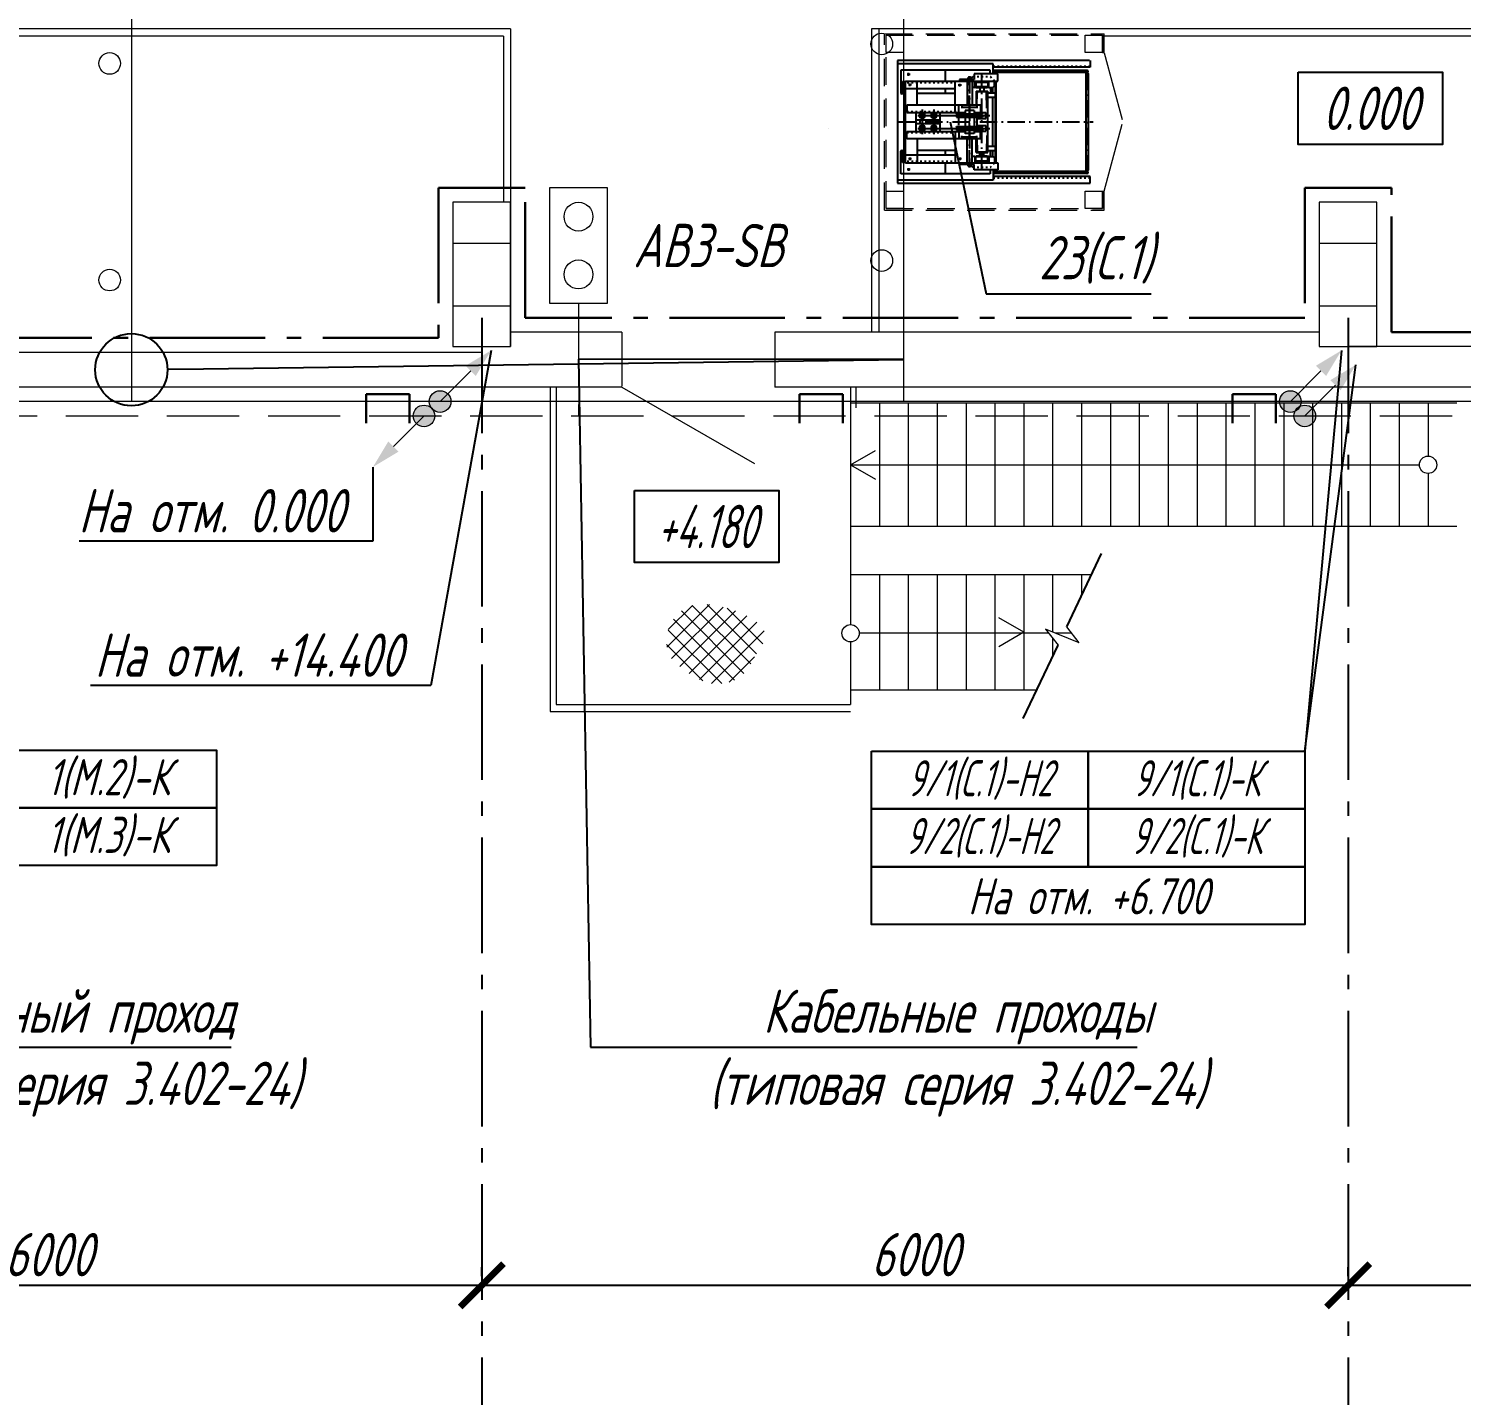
# Model space of a CAD drawing. Header units: millimetres. Extents: x -14296 to 10264, y -13087 to -5602.
# Drawn here: x -2325.8 to -2226.6, y -12882.6 to -12788 of the extents above; entities that cross this region are included whole.
import ezdxf
from ezdxf import colors
from ezdxf.entities.mleader import LeaderData, LeaderLine
from ezdxf.math import Vec2, Vec3

# ---------------------------------------------------------------- set-up
doc = ezdxf.new("R2010")
doc.units = ezdxf.units.MM
for name, pattern in [('ACAD_ISO03W100', [30, 12, -18]), ('ACAD_ISO10W100', [18, 12, -3, 0, -3]), ('gost5', [7, 5, -2, 0]), ('gost6', [12, 8, -1.5, 1, -1.5]), ('HIDDEN', [9.525, 6.35, -3.175])]:
    doc.linetypes.add(name, pattern=pattern)
doc.layers.get('Defpoints').update_dxf_attribs({"color": 33})
for name, color, linetype, lineweight in [('1', 4, 'Continuous', 15), ('Заземление (Сущ)', 6, 'gost6', 25), ('КаБель контрольный (Вновь)', 142, 'gost5', 15), ('КаБель силовой (Вновь)', 1, 'Continuous', 15), ('Линия выноска', 137, 'Continuous', 25), ('Осевая', 4, 'gost6', 25), ('Размерная', 4, 'Continuous', 25), ('Рамка тонкая', 5, 'Continuous', 25), ('Строительный', 251, 'Continuous', 13), ('Текст', 7, 'Continuous', 20), ('Эл. аппараты (Вновь)', 93, 'Continuous', 15)]:
    doc.layers.add(name, color=color, linetype=linetype, lineweight=lineweight)
for name, color, linetype in [('АР', 7, 'Continuous'), ('орудован', 7, 'Continuous'), ('ТХ', 7, 'Continuous')]:
    doc.layers.add(name, color=color, linetype=linetype)
doc.styles.add('gost shx', font='gost.shx', dxfattribs={"oblique": 15})
doc.styles.add('Simplex', font='simplex.shx', dxfattribs={"width": 0.7, "oblique": 15})
doc.linetypes.add('ограждение1', pattern='A,0.25,-0.1,[133,ltypeshp.shx,S=0.1,R=0,X=-0.1,Y=0],-0.1,1', length=1.45)
doc.dimstyles.new('ISO-25', dxfattribs={"dimtxt": 3, "dimasz": 2.5, "dimexe": 1.25, "dimexo": 0.625, "dimtad": 1, "dimtxsty": 'gost shx', "dimcen": 2.5, "dimclrt": 2, "dimadec": 0, "dimazin": 0, "dimtfac": 1, "dimtmove": 0, "dimatfit": 3, "dimfxl": 1, "dimarcsym": 0})

# ---------------------------------------------------------------- blocks, each defined once
blk = doc.blocks.new('A$C32520DA1')
at = {"layer": 'орудован', "lineweight": -2, "ltscale": 0.3}
h = blk.add_hatch(dxfattribs=at)
h.set_pattern_fill('ANSI37', color=4, scale=0.25, angle=270, style=0)
h.set_pattern_definition([(45, (345.161, -3272.3488), (0.561266, -0.561266), []), (315, (345.161, -3272.3488), (-0.561266, -0.561266), [])])
edge = h.paths.add_edge_path()
edge.add_spline(control_points=[(2.523, -0.801), (2.284, -1.283), (1.724, -2.411), (-0.452, -2.976), (-2.137, -1.936), (-3.786, -0.666), (-3.556, 1.528), (-1.962, 2.976), (0.065, 2.734), (1.772, 2.213), (3.786, 0.924), (2.929, -0.247), (2.523, -0.801)], knot_values=[0, 0, 0, 0, 1.566566, 3.673336, 5.745346, 7.383422, 9.561681, 11.30499, 13.330467, 15.16078, 17.108533, 18.858869, 18.858869, 18.858869, 18.858869], degree=3, periodic=0)
blk = doc.blocks.new('A$C20C63205')
at = {"layer": 'ТХ', "color": 3, "ltscale": 0.6}
for p, q in [((-20.826, 8.76), (-20.826, 8.3)), ((-20.826, 8.3), (-14.095, 8.3)), ((-20.772, 8.76), (-7.484, 8.76)), ((-20.614, 8.087), (-14.166, 8.087)), ((-20.614, 7.947), (-14.166, 7.947)), ((-14.095, 7.842), (-14.095, 8.548)), ((-14.095, 8.548), (-7.484, 8.548)), ((-13.895, 7.842), (-13.895, 8.104)), ((-13.895, 8.104), (-7.713, 8.104)), ((-10.804, 7.347), (-10.804, 8.104)), ((-7.713, 8.104), (-7.713, 6.533)), ((-7.484, 8.76), (-7.484, 0.275)), ((-20.684, 7.862), (-20.684, 1.172)), ((-20.543, 1.172), (-20.543, 7.862)), ((-14.429, 7.842), (-12.785, 7.842)), ((-14.429, 7.347), (-14.429, 7.842)), ((-8.031, 7.347), (-14.429, 7.347)), ((-14.288, 7.347), (-14.288, 1.687)), ((-14.236, 7.347), (-14.236, 1.687)), ((-14.182, 7.013), (-14.182, 7.347)), ((-14.077, 6.908), (-14.182, 7.013)), ((-13.797, 6.908), (-13.797, 7.347)), ((-13.709, 7.295), (-13.741, 7.241)), ((-13.741, 7.241), (-13.741, 6.941)), ((-13.741, 7.241), (-12.89, 7.241)), ((-13.709, 7.295), (-12.921, 7.295)), ((-13.527, 7.241), (-13.527, 7.295)), ((-13.103, 7.241), (-13.103, 7.295)), ((-12.921, 7.295), (-12.89, 7.241)), ((-12.89, 7.241), (-12.89, 6.941)), ((-12.833, 6.908), (-12.833, 7.347)), ((-12.785, 7.842), (-12.785, 7.453)), ((-12.785, 7.453), (-11.76, 7.453)), ((-12.576, 7.518), (-12.688, 7.658)), ((-12.643, 7.453), (-12.643, 7.518)), ((-12.643, 7.518), (-12.293, 7.518)), ((-12.643, 7.347), (-12.643, 5.684)), ((-12.576, 7.591), (-12.361, 7.591)), ((-12.576, 7.591), (-12.576, 7.518)), ((-12.361, 7.591), (-12.361, 7.518)), ((-12.293, 7.518), (-12.293, 7.453)), ((-12.293, 7.347), (-12.293, 5.684)), ((-11.902, 7.068), (-11.685, 7.068)), ((-11.793, 6.974), (-11.793, 7.163)), ((-11.76, 7.453), (-11.76, 7.347)), ((-11.463, 5.241), (-11.463, 7.347)), ((-8.827, 5.684), (-8.827, 7.347)), ((-8.443, 7.077), (-8.225, 7.077)), ((-8.359, 7.803), (-8.142, 7.803)), ((-8.353, 7.803), (-8.135, 7.803)), ((-8.334, 6.983), (-8.334, 7.171)), ((-8.244, 7.721), (-8.244, 7.91)), ((-8.244, 7.709), (-8.244, 7.897)), ((-8.031, 1.687), (-8.031, 7.347)), ((-7.819, 7.307), (-8.031, 7.307)), ((-7.836, 6.915), (-7.836, 7.238)), ((-7.819, 6.467), (-7.819, 7.307)), ((-7.751, 7.256), (-7.819, 7.256)), ((-7.751, 6.467), (-7.751, 7.256)), ((-14.236, 6.514), (-13.739, 6.514)), ((-14.236, 6.213), (-13.739, 6.213)), ((-14.077, 6.514), (-14.077, 6.908)), ((-13.797, 6.908), (-14.077, 6.908)), ((-14.077, 2.821), (-14.077, 6.213)), ((-13.914, 6.908), (-13.914, 6.514)), ((-13.797, 6.908), (-13.758, 6.908)), ((-13.758, 6.908), (-13.741, 6.941)), ((-13.709, 6.887), (-13.741, 6.941)), ((-13.741, 6.941), (-12.89, 6.941)), ((-13.739, 2.396), (-13.739, 6.639)), ((-12.911, 6.639), (-13.739, 6.639)), ((-13.709, 6.887), (-12.921, 6.887)), ((-13.672, 5.478), (-13.649, 6.54)), ((-13.649, 6.54), (-13.597, 6.604)), ((-13.597, 6.604), (-13.033, 6.604)), ((-13.458, 6.887), (-13.458, 6.639)), ((-13.173, 6.887), (-13.173, 6.639)), ((-12.982, 6.54), (-13.033, 6.604)), ((-12.963, 5.684), (-12.982, 6.54)), ((-12.921, 6.887), (-12.89, 6.941)), ((-12.911, 6.639), (-12.911, 5.684)), ((-12.873, 6.908), (-12.89, 6.941)), ((-12.833, 6.908), (-12.873, 6.908)), ((-12.833, 6.908), (-12.643, 6.908)), ((-11.463, 6.815), (-7.937, 6.815)), ((-11.463, 6.497), (-8.827, 6.497)), ((-10.804, 6.497), (-10.804, 6.815)), ((-7.819, 6.562), (-8.031, 6.562)), ((-7.937, 6.815), (-7.836, 6.915)), ((-7.751, 6.467), (-7.819, 6.467)), ((-7.713, 6.533), (-7.751, 6.467)), ((-8.883, 4.962), (-13.871, 4.962)), ((-13.672, 5.478), (-13.739, 5.46)), ((-13.596, 4.763), (-13.596, 5.161)), ((-13.068, 5.161), (-13.596, 5.161)), ((-11.567, 5.088), (-13.369, 5.088)), ((-13.369, 5.052), (-13.369, 5.088)), ((-13.271, 5.026), (-13.369, 5.052)), ((-11.665, 5.026), (-13.271, 5.026)), ((-13.271, 5.026), (-13.271, 4.897)), ((-13.228, 5.684), (-8.119, 5.684)), ((-13.228, 5.684), (-13.228, 5.17)), ((-12.786, 5.17), (-13.228, 5.17)), ((-13.068, 5.161), (-13.068, 5.088)), ((-11.878, 5.541), (-13.026, 5.541)), ((-12.965, 5.602), (-12.965, 5.48)), ((-12.786, 5.31), (-12.15, 5.31)), ((-12.786, 5.31), (-12.786, 5.088)), ((-12.15, 5.31), (-12.15, 5.088)), ((-11.727, 5.17), (-12.15, 5.17)), ((-11.937, 5.602), (-11.937, 5.48)), ((-11.727, 5.17), (-11.727, 5.684)), ((-8.119, 5.17), (-11.727, 5.17)), ((-11.665, 5.026), (-11.567, 5.052)), ((-11.665, 5.026), (-11.665, 4.897)), ((-11.567, 5.052), (-11.567, 5.088)), ((-10.399, 5.17), (-10.399, 3.864)), ((-10.158, 4.962), (-10.073, 5.106)), ((-10.073, 4.818), (-10.158, 4.962)), ((-10.073, 5.106), (-9.913, 5.106)), ((-9.993, 5.371), (-9.993, 3.663)), ((-9.913, 5.106), (-9.827, 4.956)), ((-9.358, 4.962), (-9.273, 5.106)), ((-9.273, 4.818), (-9.358, 4.962)), ((-9.273, 5.106), (-9.113, 5.106)), ((-9.193, 5.371), (-9.193, 3.663)), ((-9.113, 5.106), (-9.027, 4.956)), ((-8.775, 3.864), (-8.775, 5.17)), ((-8.119, 5.684), (-8.119, 5.17)), ((-8.883, 4.072), (-13.871, 4.072)), ((-13.068, 4.763), (-13.596, 4.763)), ((-13.068, 4.271), (-13.596, 4.271)), ((-13.596, 4.271), (-13.596, 3.874)), ((-13.271, 4.897), (-13.369, 4.871)), ((-13.369, 4.871), (-13.369, 4.836)), ((-11.567, 4.836), (-13.369, 4.836)), ((-11.567, 4.199), (-13.369, 4.199)), ((-13.369, 4.163), (-13.369, 4.199)), ((-13.271, 4.137), (-13.369, 4.163)), ((-13.271, 4.008), (-13.369, 3.982)), ((-13.369, 3.982), (-13.369, 3.946)), ((-11.665, 4.897), (-13.271, 4.897)), ((-11.665, 4.137), (-13.271, 4.137)), ((-13.271, 4.008), (-13.271, 4.137)), ((-11.665, 4.008), (-13.271, 4.008)), ((-13.068, 4.763), (-13.068, 4.836)), ((-13.068, 4.271), (-13.068, 4.199)), ((-12.963, 4.836), (-12.963, 4.199)), ((-12.786, 4.836), (-12.786, 4.199)), ((-12.15, 4.836), (-12.15, 4.199)), ((-11.727, 4.287), (-11.727, 4.747)), ((-11.665, 4.897), (-11.567, 4.871)), ((-11.665, 4.137), (-11.567, 4.163)), ((-11.665, 4.008), (-11.665, 4.137)), ((-11.665, 4.008), (-11.567, 3.982)), ((-11.567, 4.871), (-11.567, 4.836)), ((-11.567, 4.163), (-11.567, 4.199)), ((-11.567, 3.982), (-11.567, 3.946)), ((-10.399, 4.641), (-8.775, 4.641)), ((-10.399, 4.394), (-8.775, 4.394)), ((-10.158, 4.072), (-10.073, 4.216)), ((-10.073, 3.928), (-10.158, 4.072)), ((-9.913, 4.818), (-10.073, 4.818)), ((-10.073, 4.216), (-9.913, 4.216)), ((-9.827, 4.956), (-9.913, 4.818)), ((-9.913, 4.216), (-9.827, 4.067)), ((-9.827, 4.067), (-9.913, 3.928)), ((-9.358, 4.072), (-9.273, 4.216)), ((-9.273, 3.928), (-9.358, 4.072)), ((-9.113, 4.818), (-9.273, 4.818)), ((-9.273, 4.216), (-9.113, 4.216)), ((-9.027, 4.956), (-9.113, 4.818)), ((-9.113, 4.216), (-9.027, 4.067)), ((-9.027, 4.067), (-9.113, 3.928)), ((-13.672, 3.556), (-13.739, 3.574)), ((-13.672, 3.556), (-13.649, 2.494)), ((-13.068, 3.874), (-13.596, 3.874)), ((-11.567, 3.946), (-13.369, 3.946)), ((-12.786, 3.864), (-13.228, 3.864)), ((-13.228, 3.35), (-13.228, 3.864)), ((-13.228, 3.35), (-8.119, 3.35)), ((-13.068, 3.874), (-13.068, 3.946)), ((-11.861, 3.493), (-13.02, 3.493)), ((-12.963, 3.35), (-12.982, 2.494)), ((-12.965, 3.432), (-12.965, 3.554)), ((-12.911, 2.396), (-12.911, 3.35)), ((-12.786, 3.946), (-12.786, 3.724)), ((-12.786, 3.724), (-12.15, 3.724)), ((-12.643, 1.687), (-12.643, 3.35)), ((-12.293, 1.687), (-12.293, 3.35)), ((-12.15, 3.946), (-12.15, 3.696)), ((-11.727, 3.864), (-12.15, 3.864)), ((-11.937, 3.432), (-11.937, 3.554)), ((-8.119, 3.864), (-11.727, 3.864)), ((-11.727, 3.864), (-11.727, 3.35)), ((-11.463, 3.793), (-11.463, 1.687)), ((-9.913, 3.928), (-10.073, 3.928)), ((-9.113, 3.928), (-9.273, 3.928)), ((-8.827, 3.35), (-8.827, 1.687)), ((-8.119, 3.35), (-8.119, 3.864)), ((-14.236, 2.821), (-13.739, 2.821)), ((-14.236, 2.52), (-13.739, 2.52)), ((-14.077, 2.126), (-14.182, 2.021)), ((-14.182, 2.021), (-14.182, 1.687)), ((-14.077, 2.126), (-14.077, 2.52)), ((-13.797, 2.126), (-14.077, 2.126)), ((-13.914, 2.126), (-13.914, 2.52)), ((-13.797, 2.126), (-13.797, 1.687)), ((-13.797, 2.126), (-13.758, 2.126)), ((-13.758, 2.126), (-13.741, 2.093)), ((-13.709, 2.147), (-13.741, 2.093)), ((-13.741, 1.793), (-13.741, 2.093)), ((-13.741, 2.093), (-12.89, 2.093)), ((-12.911, 2.396), (-13.739, 2.396)), ((-13.709, 2.147), (-12.921, 2.147)), ((-13.649, 2.494), (-13.597, 2.43)), ((-13.597, 2.43), (-13.033, 2.43)), ((-13.458, 2.147), (-13.458, 2.396)), ((-13.173, 2.147), (-13.173, 2.396)), ((-12.982, 2.494), (-13.033, 2.43)), ((-12.921, 2.147), (-12.89, 2.093)), ((-12.873, 2.126), (-12.89, 2.093)), ((-12.89, 1.793), (-12.89, 2.093)), ((-12.833, 2.126), (-12.873, 2.126)), ((-12.833, 2.126), (-12.833, 1.687)), ((-12.833, 2.126), (-12.643, 2.126)), ((-11.793, 2.06), (-11.793, 1.872)), ((-11.463, 2.537), (-8.827, 2.537)), ((-11.463, 2.22), (-7.937, 2.22)), ((-10.804, 2.22), (-10.804, 2.537)), ((-8.334, 2.051), (-8.334, 1.863)), ((-7.819, 2.472), (-8.031, 2.472)), ((-7.937, 2.22), (-7.836, 2.119)), ((-7.836, 2.119), (-7.836, 1.796)), ((-7.751, 2.567), (-7.819, 2.567)), ((-7.819, 2.567), (-7.819, 1.727)), ((-7.713, 2.501), (-7.751, 2.567)), ((-7.751, 2.567), (-7.751, 1.778)), ((-7.713, 0.93), (-7.713, 2.501)), ((-20.614, 1.087), (-14.166, 1.087)), ((-8.031, 1.687), (-14.429, 1.687)), ((-14.429, 1.687), (-14.429, 1.192)), ((-14.429, 1.192), (-12.785, 1.192)), ((-14.095, 1.192), (-14.095, 0.487)), ((-13.895, 1.192), (-13.895, 0.93)), ((-13.709, 1.739), (-13.741, 1.793)), ((-13.741, 1.793), (-12.89, 1.793)), ((-13.709, 1.739), (-12.921, 1.739)), ((-13.527, 1.793), (-13.527, 1.739)), ((-13.103, 1.793), (-13.103, 1.739)), ((-12.921, 1.739), (-12.89, 1.793)), ((-12.785, 1.192), (-12.785, 1.581)), ((-12.785, 1.581), (-11.76, 1.581)), ((-12.576, 1.516), (-12.688, 1.376)), ((-12.643, 1.581), (-12.643, 1.516)), ((-12.643, 1.516), (-12.293, 1.516)), ((-12.576, 1.443), (-12.576, 1.516)), ((-12.576, 1.443), (-12.361, 1.443)), ((-12.361, 1.443), (-12.361, 1.516)), ((-12.293, 1.516), (-12.293, 1.581)), ((-11.902, 1.966), (-11.685, 1.966)), ((-11.76, 1.581), (-11.76, 1.687)), ((-10.804, 0.93), (-10.804, 1.687)), ((-8.443, 1.957), (-8.225, 1.957)), ((-8.353, 1.231), (-8.135, 1.231)), ((-8.244, 1.325), (-8.244, 1.137)), ((-7.819, 1.727), (-8.031, 1.727)), ((-7.751, 1.778), (-7.819, 1.778)), ((-20.826, 0.275), (-20.826, 0.734)), ((-20.826, 0.734), (-14.095, 0.734)), ((-7.484, 0.275), (-20.826, 0.275)), ((-20.614, 0.947), (-14.166, 0.947)), ((-14.095, 0.487), (-7.484, 0.487)), ((-13.895, 0.93), (-7.713, 0.93))]:
    blk.add_line(p, q, dxfattribs=at)
at = {"layer": 'ТХ', "color": 3, "linetype": 'ACAD_ISO03W100', "ltscale": 0.01}
for p, q in [((-14.095, 8.388), (-20.826, 8.388)), ((-13.904, 7.658), (-14.215, 7.347)), ((-12.688, 7.658), (-13.904, 7.658)), ((-7.836, 7.238), (-11.463, 7.238)), ((-8.119, 5.241), (-11.727, 5.241)), ((-8.119, 3.793), (-11.727, 3.793)), ((-13.904, 1.376), (-14.215, 1.687)), ((-12.688, 1.376), (-13.904, 1.376)), ((-7.836, 1.796), (-11.463, 1.796)), ((-14.095, 0.646), (-20.826, 0.646))]:
    blk.add_line(p, q, dxfattribs=at)
at = {"layer": 'ТХ', "color": 3, "linetype": 'ACAD_ISO10W100', "ltscale": 0.1}
for p, q in [((-20.614, 1.017), (-20.614, 8.017)), ((-20.614, 8.017), (-14.166, 8.017)), ((-13.315, 1.146), (-13.315, 7.888)), ((-12.468, 1.358), (-12.468, 7.676)), ((-12.468, 7.676), (-12.468, 1.358)), ((-7.484, 4.517), (-21.014, 4.517)), ((-20.614, 1.017), (-14.166, 1.017))]:
    blk.add_line(p, q, dxfattribs=at)
at = {"layer": 'ТХ', "color": 3, "ltscale": 0.6}
for centre, radius in [((-20.614, 8.017), 0.0701), ((-14.165, 8.017), 0.0701), ((-20.614, 7.862), 0.0701), ((-13.315, 4.962), 0.0439), ((-9.993, 4.962), 0.201), ((-9.993, 4.962), 0.0936), ((-9.193, 4.962), 0.201), ((-9.193, 4.962), 0.0936), ((-13.315, 4.072), 0.0439), ((-9.993, 4.072), 0.201), ((-9.993, 4.072), 0.0936), ((-9.193, 4.072), 0.201), ((-9.193, 4.072), 0.0936), ((-20.614, 1.172), 0.0701), ((-20.614, 1.017), 0.0701), ((-14.165, 1.017), 0.0701)]:
    blk.add_circle(centre, radius, dxfattribs=at)
blk = doc.blocks.new('A$C33DA0663')
at = {"color": 5}
for p, q in [((-4.538, 1.448), (-2.77, 3.216)), ((-2.77, 3.216), (-4.119, 2.855)), ((-4.538, 1.448), (-3.19, 1.809))]:
    blk.add_line(p, q, dxfattribs=at)
at = {"layer": 'АР', "color": 5}
for p, q in [((-7.854, 7.057), (-4.119, 2.855)), ((-3.19, 1.809), (0.546, -2.393))]:
    blk.add_line(p, q, dxfattribs=at)
blk = doc.blocks.new('_ArchTick')
at = {"color": 0, "const_width": 0.15}
blk.add_lwpolyline([(-0.5, -0.5), (0.5, 0.5)], dxfattribs=at)
blk = doc.blocks.new('*D892')
at = {"layer": 'Defpoints', "color": 0, "lineweight": 15, "transparency": 16777216}
for p in [(-2354.457, -12874.974), (-2294.457, -12874.974), (-2294.457, -12874.974)]:
    blk.add_point(p, dxfattribs=at)
at = {"layer": 'Размерная', "color": 0, "lineweight": -2, "transparency": 16777216}
for p, q in [((-2354.457, -12874.349), (-2354.457, -12873.724)), ((-2294.457, -12874.349), (-2294.457, -12873.724)), ((-2354.457, -12874.974), (-2294.457, -12874.974))]:
    blk.add_line(p, q, dxfattribs=at)
at = {"layer": 'Размерная', "color": 0, "lineweight": -2, "transparency": 16777216, "xscale": 3, "yscale": 3, "zscale": 3, "rotation": 180}
blk.add_blockref('_ArchTick', (-2354.457, -12874.974), dxfattribs=at)
at = {"layer": 'Размерная', "color": 0, "lineweight": -2, "transparency": 16777216, "xscale": 3, "yscale": 3, "zscale": 3}
blk.add_blockref('_ArchTick', (-2294.457, -12874.974), dxfattribs=at)
at = {"layer": 'Размерная', "color": 2, "transparency": 16777216, "insert": (-2324.457, -12872.849), "char_height": 3, "attachment_point": 5, "style": 'Simplex'}
blk.add_mtext('6000', dxfattribs=at)
blk = doc.blocks.new('*D893')
at = {"layer": 'Defpoints', "color": 0, "lineweight": 15, "transparency": 16777216}
for p in [(-2294.457, -12874.974), (-2234.457, -12874.974), (-2234.457, -12874.974)]:
    blk.add_point(p, dxfattribs=at)
at = {"layer": 'Размерная', "color": 0, "lineweight": -2, "transparency": 16777216}
for p, q in [((-2294.457, -12874.349), (-2294.457, -12873.724)), ((-2234.457, -12874.349), (-2234.457, -12873.724)), ((-2294.457, -12874.974), (-2234.457, -12874.974))]:
    blk.add_line(p, q, dxfattribs=at)
at = {"layer": 'Размерная', "color": 0, "lineweight": -2, "transparency": 16777216, "xscale": 3, "yscale": 3, "zscale": 3, "rotation": 180}
blk.add_blockref('_ArchTick', (-2294.457, -12874.974), dxfattribs=at)
at = {"layer": 'Размерная', "color": 0, "lineweight": -2, "transparency": 16777216, "xscale": 3, "yscale": 3, "zscale": 3}
blk.add_blockref('_ArchTick', (-2234.457, -12874.974), dxfattribs=at)
at = {"layer": 'Размерная', "color": 2, "transparency": 16777216, "insert": (-2264.457, -12872.849), "char_height": 3, "attachment_point": 5, "style": 'Simplex'}
blk.add_mtext('6000', dxfattribs=at)
blk = doc.blocks.new('*D894')
at = {"layer": 'Defpoints', "color": 0, "lineweight": 15, "transparency": 16777216}
for p in [(-2234.457, -12874.974), (-2174.457, -12874.974), (-2174.457, -12874.974)]:
    blk.add_point(p, dxfattribs=at)
at = {"layer": 'Размерная', "color": 0, "lineweight": -2, "transparency": 16777216}
for p, q in [((-2234.457, -12874.349), (-2234.457, -12873.724)), ((-2174.457, -12874.349), (-2174.457, -12873.724)), ((-2234.457, -12874.974), (-2174.457, -12874.974))]:
    blk.add_line(p, q, dxfattribs=at)
at = {"layer": 'Размерная', "color": 0, "lineweight": -2, "transparency": 16777216, "xscale": 3, "yscale": 3, "zscale": 3, "rotation": 180}
blk.add_blockref('_ArchTick', (-2234.457, -12874.974), dxfattribs=at)
at = {"layer": 'Размерная', "color": 0, "lineweight": -2, "transparency": 16777216, "xscale": 3, "yscale": 3, "zscale": 3}
blk.add_blockref('_ArchTick', (-2174.457, -12874.974), dxfattribs=at)
at = {"layer": 'Размерная', "color": 2, "transparency": 16777216, "insert": (-2204.457, -12872.849), "char_height": 3, "attachment_point": 5, "style": 'Simplex'}
blk.add_mtext('6000', dxfattribs=at)
blk = doc.blocks.new('_None')
blk = doc.blocks.new('A$C2C4D244A')
at = {"layer": 'Эл. аппараты (Вновь)'}
for p, q in [((4, 8), (0, 8)), ((0, 8), (0, 0)), ((4, 0), (4, 8)), ((0, 0), (4, 0))]:
    blk.add_line(p, q, dxfattribs=at)
for centre in [(2, 6), (2, 2)]:
    blk.add_circle(centre, 1, dxfattribs=at)
blk = doc.blocks.new('_DotBlank')
at = {"color": 0, "linetype": 'ByBlock', "lineweight": -2}
blk.add_line((-0.5, 0), (-1, 0), dxfattribs=at)
blk.add_circle((0, 0), 0.5, dxfattribs=at)

msp = doc.modelspace()

# ---------------------------------------------------------------- hatches: boundary and pattern name
at = {"layer": 'КаБель контрольный (Вновь)', "linetype": 'ByBlock'}
for points in [[(-2299.20744, -12814.77393, 1), (-2297.70744, -12814.77393, 1)], [(-2238.20744, -12814.77393, 1), (-2236.70744, -12814.77393, 1)]]:
    msp.add_hatch(color=256, dxfattribs=at).paths.add_polyline_path(points)
at = {"layer": 'КаБель силовой (Вновь)'}
for points in [[(-2298.09482, -12813.77393, 1), (-2296.59482, -12813.77393, 1)], [(-2239.20744, -12813.77393, 1), (-2237.70744, -12813.77393, 1)]]:
    msp.add_hatch(color=256, dxfattribs=at).paths.add_polyline_path(points)

# ---------------------------------------------------------------- linework, layer by layer
at = {"layer": 'Заземление (Сущ)', "lineweight": 30}
for p, q in [((-2291.45744, -12798.97393), (-2297.45744, -12798.97393)), ((-2297.45744, -12798.97393), (-2297.45744, -12809.37393)), ((-2291.45744, -12807.97393), (-2291.45744, -12798.97393)), ((-2231.45744, -12798.97393), (-2237.45744, -12798.97393)), ((-2237.45744, -12798.97393), (-2237.45744, -12807.97393)), ((-2231.45744, -12808.97393), (-2231.45744, -12798.97393)), ((-2237.45744, -12807.97393), (-2291.45744, -12807.97393)), ((-2297.45744, -12809.37393), (-2351.45744, -12809.37393)), ((-2177.45744, -12808.97393), (-2231.45744, -12808.97393))]:
    msp.add_line(p, q, dxfattribs=at)
at = {"layer": 'КаБель контрольный (Вновь)'}
for p, q in [((-2287.75744, -12806.97393), (-2287.75744, -12814.77393)), ((-2603.25744, -12814.77393), (-1985.65744, -12814.77393))]:
    msp.add_line(p, q, dxfattribs=at)
at = {"layer": 'КаБель контрольный (Вновь)', "linetype": 'ByBlock'}
for p, q in [((-2235.33612, -12812.65261), (-2237.45744, -12814.77393)), ((-2300.57876, -12816.89525), (-2298.45744, -12814.77393))]:
    msp.add_line(p, q, dxfattribs=at)
for centre in [(-2298.45744, -12814.77393), (-2237.45744, -12814.77393)]:
    msp.add_circle(centre, 0.75, dxfattribs=at)
for points in [[(-2235.68967, -12812.29906), (-2234.98256, -12813.00617), (-2233.9219, -12811.2384)], [(-2300.2252, -12817.24881), (-2300.93231, -12816.5417), (-2301.99297, -12818.30947)]]:
    msp.add_solid(points, dxfattribs=at)
at = {"layer": 'КаБель силовой (Вновь)'}
for p, q in [((-2265.25744, -12764.57406), (-2265.25744, -12813.77393)), ((-2318.72722, -12766.951), (-2318.72722, -12813.77393)), ((-2295.2235, -12811.65261), (-2297.34482, -12813.77393)), ((-2236.33612, -12811.65261), (-2238.45744, -12813.77393)), ((-1986.65744, -12813.77393), (-2602.25744, -12813.77393))]:
    msp.add_line(p, q, dxfattribs=at)
for centre in [(-2266.75744, -12789.01526), (-2320.22722, -12790.36247), (-2266.75744, -12804.01526), (-2320.22722, -12805.36247), (-2297.34482, -12813.77393), (-2238.45744, -12813.77393)]:
    msp.add_circle(centre, 0.75, dxfattribs=at)
for points in [[(-2295.57705, -12811.29906), (-2294.86995, -12812.00617), (-2293.80929, -12810.2384)], [(-2236.68967, -12811.29906), (-2235.98256, -12812.00617), (-2234.9219, -12810.2384)]]:
    msp.add_solid(points, dxfattribs=at)
at = {"layer": 'Линия выноска', "linetype": 'ByBlock', "lineweight": -2}
msp.add_line((-2270.44273, -12794.85358), (-2270.44273, -12794.85358), dxfattribs=at)
at = {"layer": 'Линия выноска'}
for p, q in [((-2234.9219, -12810.2384), (-2237.45744, -12837.98509)), ((-2237.45744, -12837.98509), (-2233.9219, -12811.2384))]:
    msp.add_line(p, q, dxfattribs=at)
at = {"layer": 'Осевая'}
for p, q in [((-2294.45744, -12807.97393), (-2294.45744, -12892.97393)), ((-2234.45744, -12807.97393), (-2234.45744, -12892.97393))]:
    msp.add_line(p, q, dxfattribs=at)
at = {"layer": 'Рамка тонкая', "lineweight": 30}
for p, q in [((-2299.45744, -12813.27393), (-2302.45744, -12813.27393)), ((-2302.45744, -12813.27393), (-2302.45744, -12815.27393)), ((-2299.45744, -12815.27393), (-2299.45744, -12813.27393)), ((-2269.45744, -12813.27393), (-2272.45744, -12813.27393)), ((-2272.45744, -12813.27393), (-2272.45744, -12815.27393)), ((-2269.45744, -12815.27393), (-2269.45744, -12813.27393)), ((-2239.45744, -12813.27393), (-2242.45744, -12813.27393)), ((-2242.45744, -12813.27393), (-2242.45744, -12815.27393)), ((-2239.45744, -12815.27393), (-2239.45744, -12813.27393))]:
    msp.add_line(p, q, dxfattribs=at)
at = {"layer": 'Рамка тонкая'}
for points in [[(-2237.91699, -12790.97184), (-2227.91699, -12790.97184), (-2227.91699, -12795.97184), (-2237.91699, -12795.97184)], [(-2283.87881, -12819.93095), (-2273.87881, -12819.93095), (-2273.87881, -12824.93095), (-2283.87881, -12824.93095)], [(-2327.82377, -12837.9088), (-2312.82377, -12837.9088), (-2312.82377, -12841.9088), (-2327.82377, -12841.9088)], [(-2267.45744, -12837.98509), (-2252.45744, -12837.98509), (-2252.45744, -12841.98509), (-2267.45744, -12841.98509)], [(-2252.45744, -12837.98509), (-2237.45744, -12837.98509), (-2237.45744, -12841.98509), (-2252.45744, -12841.98509)], [(-2327.82377, -12841.9088), (-2312.82377, -12841.9088), (-2312.82377, -12845.9088), (-2327.82377, -12845.9088)], [(-2267.45744, -12841.98509), (-2252.45744, -12841.98509), (-2252.45744, -12845.98509), (-2267.45744, -12845.98509)], [(-2252.45744, -12841.98509), (-2237.45744, -12841.98509), (-2237.45744, -12845.98509), (-2252.45744, -12845.98509)], [(-2267.45744, -12845.98509), (-2237.45744, -12845.98509), (-2237.45744, -12849.98509), (-2267.45744, -12849.98509)]]:
    msp.add_lwpolyline(points, close=True, dxfattribs=at)
at = {"layer": 'Строительный', "ltscale": 0.3}
for p, q in [((-2292.45744, -12787.97393), (-2416.45744, -12787.97393)), ((-2292.45744, -12787.97393), (-2292.45744, -12809.97393)), ((-2267.45744, -12787.97393), (-2267.45744, -12808.97393)), ((-2172.45744, -12787.97393), (-2267.45744, -12787.97393)), ((-2289.3146, -12812.77393), (-2289.3146, -12834.75063)), ((-2268.91886, -12812.77393), (-2268.91886, -12829.22161)), ((-2266.91886, -12813.8862), (-2266.91886, -12822.43204)), ((-2264.91886, -12813.8862), (-2264.91886, -12822.43204)), ((-2262.91886, -12813.8862), (-2262.91886, -12822.43204)), ((-2260.91886, -12813.8862), (-2260.91886, -12822.43204)), ((-2258.91886, -12813.8862), (-2258.91886, -12822.43204)), ((-2256.91886, -12813.8862), (-2256.91886, -12822.43204)), ((-2254.91886, -12813.8862), (-2254.91886, -12822.43204)), ((-2252.91886, -12813.8862), (-2252.91886, -12822.43204)), ((-2250.91886, -12813.8862), (-2250.91886, -12822.43204)), ((-2248.91886, -12813.8862), (-2248.91886, -12822.43204)), ((-2246.91886, -12813.8862), (-2246.91886, -12822.43204)), ((-2244.91886, -12813.8862), (-2244.91886, -12822.43204)), ((-2242.91886, -12813.8862), (-2242.91886, -12822.43204)), ((-2240.91886, -12813.8862), (-2240.91886, -12822.43204)), ((-2238.91886, -12813.8862), (-2238.91886, -12822.43204)), ((-2236.91886, -12813.8862), (-2236.91886, -12822.43204)), ((-2234.91886, -12813.8862), (-2234.91886, -12822.43204)), ((-2232.91886, -12813.8862), (-2232.91886, -12822.43204)), ((-2230.91886, -12813.8862), (-2230.91886, -12822.43204)), ((-2228.91886, -12813.8862), (-2228.91886, -12817.55831)), ((-2228.91886, -12818.75831), (-2228.91886, -12822.43204)), ((-2268.91886, -12825.75063), (-2252.22535, -12825.75063)), ((-2266.91886, -12825.75063), (-2266.91886, -12833.75063)), ((-2264.91886, -12825.75063), (-2264.91886, -12833.75063)), ((-2262.91886, -12825.75063), (-2262.91886, -12833.75063)), ((-2260.91886, -12825.75063), (-2260.91886, -12833.75063)), ((-2258.91886, -12825.75063), (-2258.91886, -12833.75063)), ((-2256.91886, -12825.75063), (-2256.91886, -12833.75063)), ((-2254.91886, -12825.75063), (-2254.91886, -12829.74457)), ((-2252.91886, -12825.75063), (-2252.91886, -12827.21428)), ((-2268.91886, -12830.42161), (-2268.91886, -12834.75063)), ((-2254.91886, -12830.17065), (-2254.91886, -12831.43529)), ((-2268.91886, -12833.75063), (-2256.01591, -12833.75063)), ((-2289.3146, -12834.75063), (-2268.91886, -12834.75063))]:
    msp.add_line(p, q, dxfattribs=at)
at = {"layer": 'Строительный', "linetype": 'ограждение1', "ltscale": 3}
for p, q in [((-2266.95744, -12787.97393), (-2266.95744, -12808.97393)), ((-2292.95744, -12788.47393), (-2416.45744, -12788.47393)), ((-2292.95744, -12788.47393), (-2292.95744, -12799.97393)), ((-2172.45744, -12788.47393), (-2251.35744, -12788.47393)), ((-2289.7146, -12812.77393), (-2289.7146, -12835.25063)), ((-2289.7146, -12835.25063), (-2268.91886, -12835.25063))]:
    msp.add_line(p, q, dxfattribs=at)
at = {"layer": 'Строительный', "linetype": 'HIDDEN', "ltscale": 0.3}
for p, q in [((-2266.55744, -12788.31526), (-2251.35744, -12788.31526)), ((-2266.55744, -12800.51526), (-2266.55744, -12788.31526)), ((-2266.45744, -12788.41526), (-2251.45744, -12788.41526)), ((-2266.45744, -12800.41526), (-2266.45744, -12788.41526)), ((-2251.45744, -12789.61526), (-2251.45744, -12788.41526)), ((-2251.35744, -12789.61526), (-2251.35744, -12788.31526)), ((-2251.45744, -12800.41526), (-2251.45744, -12799.21526)), ((-2251.35744, -12800.51526), (-2251.35744, -12799.21526)), ((-2266.55744, -12800.51526), (-2251.35744, -12800.51526)), ((-2266.45744, -12800.41526), (-2251.45744, -12800.41526))]:
    msp.add_line(p, q, dxfattribs=at)
at = {"layer": 'Строительный'}
for p, q in [((-2266.45744, -12788.41526), (-2265.25744, -12788.41526)), ((-2266.45744, -12789.61526), (-2266.45744, -12788.41526)), ((-2265.25744, -12788.41526), (-2265.25744, -12789.61526)), ((-2252.65744, -12788.41526), (-2251.45744, -12788.41526)), ((-2252.65744, -12789.61526), (-2252.65744, -12788.41526)), ((-2251.45744, -12788.41526), (-2251.45744, -12789.61526)), ((-2265.25744, -12789.61526), (-2266.45744, -12789.61526)), ((-2251.45744, -12789.61526), (-2252.65744, -12789.61526)), ((-2251.45744, -12789.61526), (-2251.35744, -12789.61526)), ((-2251.35692, -12789.61918), (-2250.11459, -12794.25563)), ((-2251.35692, -12799.21134), (-2250.11459, -12794.5749)), ((-2266.45744, -12799.21526), (-2265.25744, -12799.21526)), ((-2266.45744, -12800.41526), (-2266.45744, -12799.21526)), ((-2265.25744, -12799.21526), (-2265.25744, -12800.41526)), ((-2252.65744, -12799.21526), (-2251.45744, -12799.21526)), ((-2252.65744, -12800.41526), (-2252.65744, -12799.21526)), ((-2251.45744, -12799.21526), (-2251.45744, -12800.41526)), ((-2251.45744, -12799.21526), (-2251.35744, -12799.21526)), ((-2265.25744, -12800.41526), (-2266.45744, -12800.41526)), ((-2251.45744, -12800.41526), (-2252.65744, -12800.41526)), ((-2284.75744, -12812.77393), (-2275.57757, -12818.07393)), ((-2268.51886, -12814.20835), (-2268.51886, -12812.77393)), ((-2226.91886, -12813.8862), (-2268.91886, -12813.8862)), ((-2268.91886, -12818.15831), (-2267.18681, -12817.15831)), ((-2268.91886, -12818.15831), (-2229.51886, -12818.15831)), ((-2268.91886, -12818.15831), (-2267.18681, -12819.15831)), ((-2226.91886, -12822.43204), (-2268.91886, -12822.43204)), ((-2256.91886, -12829.75063), (-2258.65091, -12828.75063)), ((-2256.91886, -12829.75063), (-2258.65091, -12830.75063))]:
    msp.add_line(p, q, dxfattribs=at)
at = {"layer": 'Строительный', "ltscale": 100}
for p, q in [((-2292.45744, -12799.97393), (-2296.45744, -12799.97393)), ((-2296.45744, -12799.97393), (-2296.45744, -12809.97393)), ((-2292.45744, -12809.97393), (-2292.45744, -12799.97393)), ((-2232.45744, -12799.97393), (-2236.45744, -12799.97393)), ((-2236.45744, -12799.97393), (-2236.45744, -12809.97393)), ((-2232.45744, -12809.97393), (-2232.45744, -12799.97393)), ((-2296.45744, -12802.79976), (-2292.45744, -12802.79976)), ((-2236.45744, -12802.79976), (-2232.45744, -12802.79976)), ((-2296.45744, -12807.1481), (-2292.45744, -12807.1481)), ((-2236.45744, -12807.1481), (-2232.45744, -12807.1481)), ((-2284.75744, -12808.97393), (-2292.45744, -12808.97393)), ((-2284.75744, -12808.97393), (-2284.75744, -12812.72017)), ((-2236.45744, -12808.97393), (-2274.15744, -12808.97393)), ((-2274.15744, -12808.97393), (-2274.15744, -12812.77393)), ((-2294.45744, -12810.37393), (-2414.45744, -12810.37393)), ((-2296.45744, -12809.97393), (-2292.45744, -12809.97393)), ((-2236.45744, -12809.97393), (-2232.45744, -12809.97393)), ((-2232.45744, -12809.97393), (-2234.45744, -12809.97393)), ((-2160.65744, -12809.97393), (-2232.45744, -12809.97393)), ((-2284.75744, -12812.77393), (-2454.2112, -12812.77393)), ((-2160.65744, -12812.77393), (-2274.15744, -12812.77393)), ((-2255.19169, -12829.82161), (-2268.31886, -12829.82161)), ((-2253.60512, -12829.82161), (-2254.72804, -12829.82161))]:
    msp.add_line(p, q, dxfattribs=at)
at = {"layer": 'Строительный'}
for centre in [(-2228.91886, -12818.15831), (-2268.91886, -12829.82161)]:
    msp.add_circle(centre, 0.6, dxfattribs=at)

# ---------------------------------------------------------------- block references
at = {"layer": '1', "color": 3, "xscale": -1}
msp.add_blockref('A$C20C63205', (-2273.13873, -12798.93234), dxfattribs=at)
at = {"layer": 'Строительный', "rotation": 113.0139272783132}
msp.add_blockref('A$C33DA0663', (-2253.52856, -12825.74097), dxfattribs=at)
at = {"layer": 'Строительный'}
msp.add_blockref('A$C32520DA1', (-2278.08216, -12830.62295), dxfattribs=at)
at = {"layer": 'Эл. аппараты (Вновь)'}
msp.add_blockref('A$C2C4D244A', (-2289.75742, -12806.97394), dxfattribs=at)

# ---------------------------------------------------------------- texts
at = {"layer": 'Текст', "attachment_point": 5, "style": 'Simplex'}
for s, insert, char_height, width in [('{\\W0.7;0.000}', (-2232.91699, -12793.47184), 3, 10), ('{\\W0.6;+4.180}', (-2278.87881, -12822.43095), 3, 10), ('{\\W0.7;1(М.2)-К}', (-2320.32377, -12839.9088), 2.5, 15), ('{\\W0.6;9/1(С.1)-Н2}', (-2259.95744, -12839.98509), 2.5, 15), ('{\\W0.6;9/1(С.1)-К}', (-2244.95744, -12839.98509), 2.5, 15), ('{\\W0.7;1(М.3)-К}', (-2320.32377, -12843.9088), 2.5, 15), ('{\\W0.6;9/2(С.1)-Н2}', (-2259.95744, -12843.98509), 2.5, 15), ('{\\W0.6;9/2(С.1)-К}', (-2244.95744, -12843.98509), 2.5, 15), ('На отм. +6.700', (-2252.45744, -12848.03394), 2.5, 30)]:
    msp.add_mtext(s, dxfattribs=dict(at, insert=insert, char_height=char_height, width=width))
at = {"layer": 'Текст', "lineweight": 20, "insert": (-2278.75744, -12802.97393), "char_height": 3, "width": 34.4372976, "attachment_point": 5, "style": 'Simplex'}
msp.add_mtext('АВ3-SB', dxfattribs=at)

# ---------------------------------------------------------------- dimensions: what is measured, and where the dimension line sits
at = {"layer": 'Размерная'}
for base, p1, p2, picture, middle in [((-2294.45744, -12874.97393), (-2354.45744, -12874.97393), (-2294.45744, -12874.97393), '*D892', (-2324.45744, -12872.84893)), ((-2234.45744, -12874.97393), (-2294.45744, -12874.97393), (-2234.45744, -12874.97393), '*D893', (-2264.45744, -12872.84893)), ((-2174.45744, -12874.97393), (-2234.45744, -12874.97393), (-2174.45744, -12874.97393), '*D894', (-2204.45744, -12872.84893))]:
    dim = msp.add_linear_dim(base=base, p1=p1, p2=p2, dimstyle='ISO-25', override={"dimtxt": 3, "dimasz": 3, "dimlfac": 100, "dimrnd": 500, "dimtxsty": 'Simplex', "dimblk1": 'ArchTick', "dimblk2": 'ArchTick', "dimsah": 1}, dxfattribs=at)
    dim.commit()
    dim.dimension.update_dxf_attribs({"geometry": picture, "text_midpoint": middle})

# ---------------------------------------------------------------- leaders
at = {"layer": 'Линия выноска'}
ml = msp.add_multileader_mtext('Standard', dxfattribs=at)
ml.set_content('{\\W0.7;23(С.1)}', color=2, style='Simplex')
ml.set_leader_properties()
ml.set_arrow_properties(name='NONE')
ml.build(insert=Vec2(0, 0))
ml.multileader.update_dxf_attribs({"text_left_attachment_type": 6, "text_right_attachment_type": 6, "dogleg_length": 0})
ctx = ml.context
ctx.base_point, ctx.char_height, ctx.plane_origin = Vec3(-2259.52881, -12806.31502), 3, Vec3(-2186.51694, -12830.11822)
ctx.left_attachment, ctx.right_attachment, ctx.text_align_type = 6, 6, 1
notes = []
notes.append((ctx, [(1, (1, 1, 0), (-2259.52881, -12806.31502), (1, 0), 0, [(1, [(-2262.02589, -12794.41526)], 0, [])])]))
ctx.mtext.insert, ctx.mtext.alignment, ctx.mtext.flow_direction = Vec3(-2251.92259, -12802.31502), 2, 5
ml = msp.add_multileader_mtext('Standard', dxfattribs=at)
ml.set_content('Кабельный проход\\P(типовая серия 3.402-24)', color=2, style='Simplex')
ml.set_leader_properties()
ml.set_arrow_properties(name='DOTBLANK')
ml.build(insert=Vec2(0, 0))
ml.multileader.update_dxf_attribs({"text_left_attachment_type": 6, "text_right_attachment_type": 6, "dogleg_length": 1, "arrow_head_size": 5})
ctx = ml.context
ctx.base_point, ctx.char_height, ctx.arrow_head_size, ctx.plane_origin = Vec3(-2348.64499, -12858.48482), 3, 5, Vec3(-2397.39021, -12674.61308)
ctx.left_attachment, ctx.right_attachment, ctx.text_align_type = 6, 6, 1
notes.append((ctx, [(1, (1, 1, 0), (-2349.64499, -12858.48482), (1, 0), 1, [(2, [(-2360.45744, -12811.57393)], 0, [])])]))
ctx.mtext.insert, ctx.mtext.alignment, ctx.mtext.flow_direction = Vec3(-2324.22704, -12854.48482), 2, 5
ml = msp.add_multileader_mtext('Standard', dxfattribs=at)
ml.set_content('Кабельные проходы\\P(типовая серия 3.402-24)', color=2, style='Simplex')
ml.set_leader_properties()
ml.set_arrow_properties(name='DOTBLANK')
ml.build(insert=Vec2(0, 0))
ml.multileader.update_dxf_attribs({"text_left_attachment_type": 6, "text_right_attachment_type": 6, "dogleg_length": 1, "arrow_head_size": 5})
ctx = ml.context
ctx.base_point, ctx.char_height, ctx.arrow_head_size, ctx.plane_origin = Vec3(-2285.91786, -12858.48482), 3, 5, Vec3(-2334.66307, -12674.61308)
ctx.left_attachment, ctx.right_attachment, ctx.text_align_type = 6, 6, 1
notes.append((ctx, [(1, (1, 1, 0), (-2286.91786, -12858.48482), (1, 0), 1, [(2, [(-2318.72722, -12811.57393), (-2265.25744, -12810.87393), (-2287.75744, -12810.84705)], 0, [])])]))
ctx.mtext.insert, ctx.mtext.alignment, ctx.mtext.flow_direction = Vec3(-2261.49991, -12854.48482), 2, 5
ml = msp.add_multileader_mtext('Standard', dxfattribs=at)
ml.set_content('На отм. +14.400', color=2, style='Simplex')
ml.set_leader_properties()
ml.set_arrow_properties(name='NONE')
ml.build(insert=Vec2(0, 0))
ml.multileader.update_dxf_attribs({"text_left_attachment_type": 6, "text_right_attachment_type": 6, "dogleg_length": 0})
ctx = ml.context
ctx.base_point, ctx.char_height, ctx.plane_origin = Vec3(-2330.5437, -12833.43599), 3, Vec3(-2273.95773, -12785.93299)
ctx.left_attachment, ctx.right_attachment, ctx.text_align_type = 6, 6, 2
notes.append((ctx, [(0, (1, 1, 0), (-2297.99297, -12833.43599), (-1, 0), 0, [(0, [(-2293.80929, -12810.2384)], 0, [])])]))
ctx.mtext.insert, ctx.mtext.alignment, ctx.mtext.flow_direction = Vec3(-2299.99297, -12829.83599), 3, 5
ml = msp.add_multileader_mtext('Standard', dxfattribs=at)
ml.set_content('{\\W0.7;На отм. 0.000}', color=2, style='Simplex')
ml.set_leader_properties()
ml.set_arrow_properties(name='NONE')
ml.build(insert=Vec2(0, 0))
ml.multileader.update_dxf_attribs({"text_left_attachment_type": 6, "text_right_attachment_type": 6, "dogleg_length": 0})
ctx = ml.context
ctx.base_point, ctx.char_height, ctx.plane_origin = Vec3(-2330.3437, -12823.43599), 3, Vec3(-2273.95773, -12775.93299)
ctx.left_attachment, ctx.right_attachment, ctx.text_align_type = 6, 6, 2
notes.append((ctx, [(0, (1, 1, 0), (-2301.99297, -12823.43599), (-1, 0), 0, [(0, [(-2301.99297, -12818.30947)], 0, [])])]))
ctx.mtext.insert, ctx.mtext.alignment, ctx.mtext.flow_direction = Vec3(-2303.99297, -12819.83599), 3, 5
for ctx, leaders in notes:
    for number, flags, end, landing, length, lines in leaders:
        leader = LeaderData()
        leader.index, (leader.has_last_leader_line, leader.has_dogleg_vector, leader.attachment_direction) = number, flags
        leader.last_leader_point, leader.dogleg_vector, leader.dogleg_length = Vec3(end), Vec3(landing), length
        for number, points, colour, breaks in lines:
            line = LeaderLine()
            line.index, line.vertices, line.color, line.breaks = number, Vec3.list(points), colors.encode_raw_color(colour), breaks
            leader.lines.append(line)
        ctx.leaders.append(leader)

doc.saveas('drawing.dxf')
